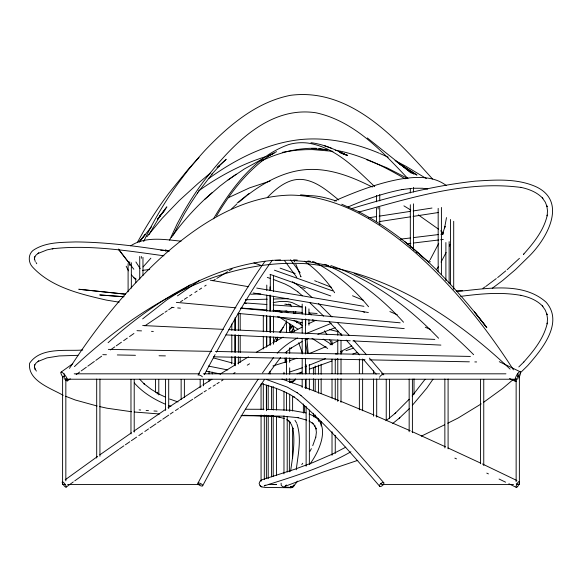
<?xml version="1.0" encoding="UTF-8"?>
<svg xmlns="http://www.w3.org/2000/svg" width="582" height="582" viewBox="0 0 582 582"><rect width="100%" height="100%" fill="white"/><g stroke="black" fill="none" stroke-linecap="round" stroke-linejoin="round"><path stroke-width="0.87" d="M285.122 357.872L285.165 362.513M296.973 322.595L297.016 321.257L296.9 322.806M446.489 217.595L444.619 227.853L445.034 226.333L442.458 234.466M285.835 361.458L286.148 358.25M315.75 437.438L316.375 432.368L315.88 427.857L316.055 429.014L314.375 425.115L315.044 426.191L312.127 422.939L313.174 423.638L309.027 421.004M296.253 469.769C298.013 454.651 301.869 438.632 296.9 423.769M290.571 471.304C292.564 457.023 295.467 442.349 292.782 427.981L292.964 428.941L291.626 425.006L289.618 421.724L290.214 422.605L287.355 419.971L288.25 420.524L286.664 419.717M281.106 483.184C280.037 487.498 285.777 487.389 288.527 487.221M289.741 328.619L290.745 325.091M315.793 437.133L312.73 445.696M293.306 327.95L292.44 330.518A125.123 85.481 90 0 0 291.786 332.562M449.289 246.128L449.922 244.571M169.551 240.184L177.19 223.837L182.981 213.099A314.033 314.018 90 0 1 203.438 181.569C230.21 147.079 267.625 105.531 315.924 112.777C354.096 120.998 381.923 151.102 407.684 178.347M276.457 340.099L277.76 337.167M294.863 313.502L295.809 311.421M143.667 241.588C159.344 208.291 180.245 177.466 205.068 150.309C228.493 125.683 256.291 102.003 290.571 95.303C350.64 87.627 396.167 138.632 432.528 178.994M173.261 235.004L184.429 213.732L190.852 203.133L197.771 192.678L197.363 193.231L212.641 173.363M430.193 259.637L438.726 243.429M441.069 262.104L446.125 252.486M198.309 374.488C218.992 335.93 239.726 297.198 264.956 261.369M204.311 374.699L215.114 354.562M197.895 483.242C216.773 447.929 235.812 412.58 258.117 379.282M202.667 485.766A2.699 1.026 27.8 0 0 199.517 483.096A2.699 1.026 27.8 0 0 198.666 484.653A2.699 1.026 27.8 0 0 202.667 485.766C222.048 449.61 241.457 413.322 264.584 379.384M309.842 451.523L311.37 448.671M213.485 218.81C231.323 188.466 254.312 156.82 288.737 144.554A48.197 48.19 -90 0 1 307.907 143.07C335.334 147.239 355.544 168.365 374.692 186.655M216.417 352.19C233.666 320.711 251.409 289.385 272.354 260.176M148.934 234.633L160.596 215.056L159.643 216.511L166.874 206.857L157.46 219.232L164.881 210.255M137.461 242.272L143.398 231.651A413.067 413.045 -90 0 1 168.896 193.144L188.568 168.867L199.044 157.518M216.504 215.966C230.588 192.315 247.976 169.697 271.219 154.426M276.13 337.487L275.257 338.913A106.615 101.835 90 0 0 273.154 342.66M309.893 464.13C319.918 450.497 332.86 421.914 309.122 414.115M69.476 368.37C96.241 326.989 127.349 288.148 163.942 255.032C199.299 223.859 242.308 195.872 290.993 195.108C339.67 195.872 382.68 223.859 418.036 255.032C455.066 288.548 486.479 327.913 513.455 369.854M286.599 321.46L281.397 330.365A113.977 104.229 -90 0 0 280.24 332.671M285.522 486.094L286.344 484.901M301.782 464.632L302.735 463.228M436.442 269.641L438.399 266.752M425.064 379.297L412.158 395.978M432.979 379.231L426.868 388.056L412.442 405.218M262.518 372.866L273.46 357.559M268.484 373.731L280.582 357.464M171.304 237.572C181.053 223.779 192.264 211.048 204.544 199.459M289.341 330.227L292.768 325.753L290.578 328.488M279.695 332.009L283.15 327.521M293.772 486.123L297.54 481.154M299.817 373.797L300.865 372.451M139.294 241.865L151.516 226.74M146.955 236.721L162.014 218.476L179.249 200.557L198.164 183.352L210.226 173.167M139.251 241.952L145.129 234.597L139.462 241.537M143.092 266.92L150.869 258.19M290.222 328.088L291.567 326.48M277.192 353.216C282.947 346.952 290.018 341.998 297.482 337.975M211.812 174.28L220.091 165.092L226.209 159.272L217.064 167.551M409.197 399.223L395.025 413.496L395.68 412.973L385.961 420.764M523.88 253.978L523.436 254.429C533.643 242.97 543.93 230.377 547.291 215.049L547.145 215.871L547.509 210.735L546.818 205.883L547.073 206.654L545.269 202.114L542.322 197.909L542.897 198.477C537.135 192.191 528.9 189.063 520.737 187.324L521.428 187.499C466.291 180.078 411.452 197.836 358.803 212.066M523.865 361.975L523.422 362.419C533.629 350.968 543.923 338.382 547.298 323.054L547.153 323.876L547.517 318.747L546.818 313.887L547.073 314.658L545.269 310.111L542.322 305.906L542.89 306.474C537.128 300.181 528.893 297.046 520.723 295.3L521.407 295.474C501.349 291.793 480.776 293.728 460.711 296.383M267.298 197.553C274.333 190.336 282.306 183.374 292.142 180.427A28.773 28.758 -90 0 1 303.629 179.627C317.459 181.715 328.168 191.551 338.709 199.939M231.716 208.756L236.859 203.991M519.442 258.321L507.111 269.721M518.802 366.936L523.233 362.593M520.17 373.011L527.692 365.627C541.42 349.906 564.191 322.945 546.142 302.233C522.083 280.75 485.177 289.218 456.324 291.495M74.423 366.638L75.696 365.401C138.014 307.718 218.599 258.015 306.641 263.755C384.993 271.016 454.251 316.164 510.108 369.104M399.172 418.305L409.43 408.528M285.245 352.787L291.298 347.927L290.927 348.203L302.058 341.554M212.183 192.584L204.449 199.575L219.894 186.131L227.94 179.976L244.484 168.882L262.395 159.01M264.643 485.766L265.341 485.148L264.243 485.861C293.823 476.44 323.796 467.346 350.895 451.778M108.099 342.703C155.94 299.861 214.751 263.108 280.517 259.856M505.773 270.863L497.661 277.556M512.946 379.74L502.746 388.42L483.482 402.395M130.71 245.815C145.435 236.125 164.531 239.5 181.038 241.188M142.634 318.9L166.838 299.919L190.096 284.947M237.187 203.016L249.278 193.311M238.809 202.223L246.179 196.17M217.675 167.209L219.603 165.63L218.265 166.707M392.77 423.434L399.819 417.774M177.452 295.874L199.713 280.255M247.539 195.13C266.243 180.704 288.723 169.064 312.898 169.406C333.923 169.602 353.798 177.75 372.298 187.048M485.883 286.373L496.271 278.589M492.234 288.308L502.761 280.422L515.674 269.43L527.699 257.63C545.603 240.846 568.585 202.5 536.524 186.975C517.463 178.223 495.711 179.845 475.37 181.126C433.154 185.629 391.904 196.418 351.353 208.683M65.199 479.794L97.638 456.404M66.122 487.127A3.237 0.858 53.8 0 0 63.904 482.798A3.237 0.858 53.8 0 0 62.638 483.591A3.237 0.858 53.8 0 0 66.122 487.127L73.31 481.918M74.743 480.877L118.699 449.399M61.052 372.145L72.757 363.706M67.388 380.897L70.298 378.787M76.133 374.582L79.778 371.956M81.24 370.901L86.34 367.22M87.802 366.173L94.364 361.437M95.819 360.382L101.654 356.177M198.506 190.94C219.108 176.266 241.683 164.022 265.923 156.58M228.115 179.969L236.234 174.185M99.806 454.869L131.437 432.797M110.427 349.92L114.829 346.836M116.298 345.81L121.434 342.216M123.639 340.681L127.312 338.113M129.517 336.571L133.918 333.493M293.11 329.936L289.734 332.424L289.69 323.41M208.494 178.689C235.783 159.046 266.993 143.063 300.85 139.535C327.579 136.959 354.482 142.823 379.071 153.146M133.685 431.262L165.87 409.211M168.118 407.669L201.328 385.968M119.419 448.882L123.901 445.812M125.392 444.793L129.873 441.723M131.372 440.698L136.595 437.118M138.836 435.583L142.575 433.023M144.816 431.488L148.548 428.927M150.04 427.908L156.02 423.812M157.511 422.787L161.243 420.233M162.742 419.207L168.715 415.119M170.206 414.093L173.196 412.049M144.933 325.796L163.484 313.276M164.968 312.272L167.194 310.773M168.678 309.77L172.388 307.267M482.929 288.323L485.148 286.861M481.241 403.879L458.099 418.036L447.74 423.223M175.451 410.565L178.463 408.593M179.969 407.611L192.758 399.223M194.264 398.241L202.551 392.865M285.74 485.81L284.824 486.414L323.701 471.827L357.763 460.362M180.558 301.774L182.821 300.305M184.327 299.33L187.339 297.38M189.594 295.918L191.849 294.448M194.861 292.499L197.123 291.029M199.379 289.567L201.634 288.105M204.646 286.148L206.152 285.173M202.849 385.015L211.95 379.26M220.294 373.993L235.528 364.681M204.064 391.904L206.326 390.471M208.596 389.038L210.866 387.605M213.136 386.172L215.405 384.746M216.919 383.785L219.181 382.352M221.451 380.919L222.964 379.966M212.947 280.793L215.245 279.367M216.78 278.414L227.533 271.75M229.068 270.797L232.138 268.891M237.82 363.299L248.499 356.846M233.578 373.426L235.099 372.509M247.263 365.169L249.54 363.786M351.79 345.897L340.652 351.601M245.415 300.254L246.819 299.446M256.284 352.299L271.277 343.744M272.856 342.842L283.136 337.138M267.167 156.587L274.042 153.146L269.262 155.554L270.412 154.936M269.262 155.554L276.552 151.633M291.073 332.926L302.174 327.04M345.773 447.165L333.188 453.742L312.752 462.625L294.186 469.456L261.893 479.823L260.081 481.168L259.121 483.453L260.059 485.744L261.856 486.908L265.057 487.418L290.993 487.745M444.553 424.816L421.288 436.18M228.362 197.691L249.489 187.899L270.113 181.06M329.987 344.857L337.836 340.965M335.858 353.972L337.451 353.187M260.889 161.221C278.138 152.848 297.235 147.748 316.492 148.286M306.045 333.588L331.129 323.403M305.084 339.997L308.133 338.528M308.569 323.738L315.946 320.209M326.036 346.61L309.246 353.623M325.433 358.636L309.093 365.241M334.395 201.016C355.515 191.82 377.151 183.359 399.885 179.169C415.272 176.688 433.124 175.48 446.241 185.491M348.08 206.952C365.743 199.357 384.025 192.962 402.962 189.397L401.595 189.608L411.991 188.357M317.83 334.352L335.283 327.666M304.953 366.82L306.605 366.187M297.016 373.855L301.891 371.993M309.391 369.119L332.002 360.986M289.385 360.782L296.878 358.214M302.444 367.715L289.923 371.956M345.948 350.648L353.412 348.145M352.794 354.038L357.77 352.372M335.879 353.994L337.56 353.441M340.921 352.321L342.602 351.761M335.239 359.894L337.756 359.058M286.904 361.611L272.922 365.954M273.191 302.596L279.36 301.563L285.675 301.425A32.468 31.093 -90 0 1 292.266 302.655L301.12 306.845M368.399 217.821L376.459 216.584M379.144 216.169L410.485 211.353M413.169 210.939L431.975 208.043M379.071 221.647L410.412 216.824M413.096 216.409L438.166 212.554M142.466 270.375L149.676 269.51M400.307 239.18L410.23 237.98M413.831 237.543L438.173 234.597M440.88 234.27L443.586 233.942M407.269 243.778L410.877 243.341M413.576 243.014L438.821 239.959M440.625 239.74L443.331 239.413M284.787 304.219L286.184 304.153M275.584 260.525L288.847 260.234L308.751 261.747M250.762 294.223L260.751 293.961M245.458 299.766L267.24 299.192M273.598 299.024L288.119 298.639M306.394 195.727C316.652 195.159 326.706 197.88 336.352 201.052M412.856 188.255L422.43 188.248L427.741 189.07M456.31 290.731L462.537 290.731M74.22 373.819L199.648 373.819M203.278 373.819L379.609 373.819M381.428 373.819L505.947 373.819M64.369 376.518L62.609 376.518L62.601 484.508L65.475 484.508M65.126 379.224L516.852 379.224M289.37 381.923L290.993 381.923A5.398 4.889 -90 0 0 295.329 378.998M67.621 484.508L200.281 484.508M273.22 484.471L276.443 484.471M513.506 484.508L381.697 484.508L380.781 483.424M516.503 484.508L519.37 484.508L519.377 376.518L517.762 376.518L519.108 375.063L519.028 373.76M245.364 409.255L264.032 409.292M243.902 415.257L272.66 416.188L271.794 416.072L279.84 417.17L278.923 417.039L284.278 418.502M276.537 484.486L268.935 484.37M82.746 350.029C65.839 351.302 40.66 346.828 29.624 363.248C27.296 380.846 51.66 388.587 63.169 395.316M77.937 355.333L59.16 355.937L46.996 357.886L38.041 361.466L38.798 360.876L35.997 363.117L34.36 365.627L34.796 364.798L34.389 367.526L34.462 366.587L35.233 369.534L34.891 368.602M108.339 349.375L211.79 351.39M215.413 351.463L470.394 356.431M102.796 354.664L106.426 354.736M117.309 354.947L135.46 355.304M159.053 355.762L165.404 355.886M213.492 356.824L365.03 359.778M369.57 359.865L469.383 361.815M474.825 361.924L476.643 361.953M266.687 409.342L290.92 410.266L306.016 412.929M241.064 415.657L282.75 416.152L298.391 417.709L297.315 417.527L306.75 420.139M159.599 413.977L134.34 412.027M311.625 148.57L327.615 149.836L318.791 148.81L326.64 149.763M142.699 325.534L223.437 329.368M228.879 329.623L434.812 339.408M136.996 330.671L141.535 330.882M151.509 331.354L153.328 331.442M225.903 334.89L350.189 340.79M352.91 340.921L440.901 345.097M160.668 250.144L168.649 250.558M293.757 259.848L297.293 260.045M153.961 410.987L157.096 411.176M146.126 410.463L148.475 410.623M244.287 302.88L266.891 304.488M273.22 304.939L302.153 306.998M241.195 308.067L266.512 309.871M272.842 310.322L302.676 312.447M309.006 312.898L317.146 313.48M100.373 294.994L123.951 296.733M99.449 294.936L123.857 296.747M176.353 302.385L235.921 307.82M240.439 308.234L400.198 322.814M171.348 307.347L174.054 307.594M177.663 307.929L180.376 308.169M238.14 313.443L404.221 328.597M139.098 409.873L140.655 410.019M300.581 194.81L308.787 195.654M78.577 289.232L125.494 294.179M79.458 289.319L125.283 294.157M131.648 411.736L106.943 408.2L99.624 406.571M286.271 304.371L289.501 304.75M332.955 151.327L313.029 149.625A144.518 144.511 -90 0 0 282.285 152.375M307.885 260.983L310.533 261.333M312.294 261.573L314.062 261.805M163.964 255.804C127.058 250.769 89.497 244.491 52.191 248.805L52.962 248.674L46.975 249.904L38.034 253.476L38.79 252.886L35.989 255.127L34.36 257.637L34.796 256.8L34.389 259.528L34.462 258.597L35.233 261.536M308.409 261.704L328.255 265.45M119.186 302.174L106.346 300.094C80.236 294.041 51.056 287.341 32.279 266.745C27.638 261.493 28.234 252.595 34.891 249.227C47.011 242.003 61.896 242.432 75.536 241.93C106.979 242.163 138.24 246.332 169.253 251.213M310.97 142.714C322.974 144.118 334.133 149.065 344.828 154.426L338.498 151.371L347.018 155.263L340.732 152.928L347.694 155.416L341.256 153.175M210.284 280.189L248.689 286.722M256.727 288.083L363.917 306.307M253.148 292.957L368.37 312.534M335.254 150.171C360.309 154.536 383.422 166.037 405.145 178.863M208.312 366.063L227.758 369.941M206.406 371.185L220.483 373.993M288.396 304.153L289.196 304.335M97.099 406.003L75.318 400.016L65.599 396.255M244.498 303.127L246.259 303.564M273.562 310.264L281.492 312.214M312.316 319.78L314.957 320.435M241.45 307.936L243.211 308.373M277.556 316.804L302.218 322.865M329.521 329.572L337.451 331.514M213.55 357.959L232.094 362.95M261.26 383.662C272.689 386.906 284.234 390.609 294.252 397.157L293.794 396.829L297.831 399.783L297.351 399.434C327.542 425.558 353.63 455.99 379.595 486.196M233.797 363.444L235.499 363.932M267.291 277.432L270.681 278.516M266.258 379.428L287.166 387.066L297.264 392.799M169.617 399.019L178.048 401.951M168.562 405.479L170.955 406.316M280.117 268.135L295.154 273.467M281.986 379.057L302.145 386.31M253.898 262.889L260.743 265.319M274.428 270.186L332.598 290.862M270.055 274.362L330.794 295.954M324.334 145.653L331.209 148.141M273.227 279.367L285.093 284.052L290.069 286.591L297.824 291.793L297.351 291.451L302.334 295.765M330.903 265.581C372.378 279.891 408.491 306.758 438.595 338.244M314.687 280.75L317.234 281.703M302.596 287.588L305.135 288.534M366.434 159.584L386.812 167.762L407.96 178.572M304.67 387.27L338.811 400.525M318.07 282.03L331.522 287.341M340.455 401.18L374.102 415.075M354.176 273.467L367.06 278.742L392.144 291.342C422.154 308.438 449.406 330.139 473.639 354.693M324.72 264.344C355.187 276.908 381.537 297.933 403.53 322.217M352.496 295.772L363.357 300.283M362.841 311.603L364.507 312.294M375.739 415.759L410.23 430.753M389.875 311.566L397.28 314.775M341.729 204.224L358.061 211.39C410.215 238.176 451.377 281.768 486.828 327.637L474.439 311.887L486.661 327.346M379.835 153.488L388.245 157.213M425.267 327.193L430.2 329.412M411.874 431.502L445.521 446.831M447.98 447.951L480.79 463.199M454.855 458.121L456.492 458.863M165.652 397.193L160.094 394.632L151.364 389.431L143.739 383.56L144.547 384.258L139.636 379.209M165.339 404.177C153.772 399.237 142.706 392.486 134.34 382.963M482.427 463.97L516.903 480.536M486.785 473.122L488.422 473.894M314.207 262.176C335.428 272.616 353.667 288.512 368.573 306.758M499.261 361.691L520.308 371.818M509.563 378.504L515.216 381.225M499.058 479.03L505.598 482.187M508.872 483.773L516.227 487.33M516.278 483.78L517.762 484.508M395.011 160.537L406.12 166.387L426.351 178.565M285.071 310.919L286.657 311.726M403.908 205.853L410.797 210.058M292.397 281.753L297.264 284.809M260.059 485.744L260.765 486.188M261.158 486.472L261.856 486.908M400.387 164.342L416.988 175.087L398.168 162.836L414.158 174.127L396.131 161.199L411.423 173.109L367.322 137.949M279.091 310.519L282.074 312.454M294.026 320.209L302.24 325.542M323.156 339.11L332.118 344.922L329.747 339.815M279.134 316.986L297.809 329.099M312.003 338.309L327.688 348.487M418.32 214.889L438.573 229.228M304.568 261.216C316.499 269.641 326.778 280.422 334.628 292.739M300.581 287.246L312.308 297.708M300.588 395.236C331.245 421.455 357.523 452.33 383.8 482.82A2.699 1.266 -40.2 0 1 381.261 486.268A2.699 1.266 -40.2 0 1 380.031 484.428A2.699 1.266 -40.2 0 1 383.8 482.82M296.813 284.482L301.061 287.588M296.813 392.472L301.061 395.578M416.115 251.999L417.52 253.039M440.654 230.828L443.397 232.967M419.578 254.64L428.978 262.22M404.781 241.603L419.687 254.145M131.467 275.002L135.206 278.96M133.816 277.767L135.832 279.513M309.289 313.101L311.181 314.877M318.456 303.477L331.98 316.979M309.602 302.516L323.628 316.077M329.165 321.802L342.005 335.479M337.553 322.748L349.164 335.297M353.798 340.455L366.514 354.78M346.261 340.128L359.472 354.918M369.395 358.076L383.8 374.83M363.503 359.523L376.147 374.182M140.16 268.608L135.89 261.944M129.459 263.399L118.372 249.074L133.845 269.255M290.571 259.768L300.13 272.754M284.627 260.809L296.842 277.396M429.196 260.401L430.258 261.864M324.465 330.78L326.873 334.592M128.477 270.826L126.178 266.207M294.987 420.291L296.624 422.969M295.19 311.887L295.823 312.927M36.011 262.482L36.753 263.733M35.269 369.228L36.382 371.105M293.648 260.183L294.543 261.725M295.823 264.119L300.952 276.887L300.85 276.494M290.585 304.299L291.48 306.787M293.27 311.77L293.866 313.429M296.551 320.9L297.147 322.559M287.341 311.203L287.937 312.869M292.404 325.316L294.492 331.129M298.668 342.754L302.24 352.714M300.297 323.192L300.85 324.778M331.675 340.746L332.577 344.129M305.194 340.012L307.405 353.5M306.94 338.913L308.147 353.085M517.762 373.833L517.762 379.173M516.139 378.336L516.139 481.787M483.758 379.326L483.758 465.535M480.521 379.326L480.521 463.723M453.705 221.291L453.705 289.349M450.468 219.479L450.468 284.816M449.137 241.632L449.137 283.376M448.096 378.962L448.096 448.831M445.892 242.541L445.892 280.648M444.859 378.962L444.859 447.922M441.411 207.454L441.411 274.602M438.173 208.363L438.173 271.881M414.013 378.875L414.013 394.298M413.555 187.499L413.555 192.038M413.555 203.838L413.555 250.115M412.405 379.122L412.405 432.659M410.317 188.408L410.317 192.948M410.317 204.74L410.317 247.394M409.161 379.122L409.161 431.749M389.474 379.326L389.474 418.349M386.237 379.326L386.237 420.16M379.74 194.526L379.74 200.885M379.74 207.236L379.74 224.477M378.125 207.236L378.125 209.047M376.7 378.998L376.7 417.112M376.503 195.436L376.503 201.787M376.503 208.138L376.503 221.749M373.455 370.829L373.455 373.549M373.455 378.998L373.455 416.203M362.615 359.021L362.615 373.535M362.615 378.984L362.615 410.739M359.37 359.021L359.37 373.535M359.37 378.984L359.37 409.837M341.016 333.348L341.016 335.167M341.016 340.608L341.016 354.22M341.016 358.759L341.016 374.182M341.016 378.722L341.016 402.315M337.778 330.627L337.778 335.167M337.778 339.706L337.778 354.22M337.778 358.759L337.778 374.182M337.778 378.722L337.778 401.405M335.254 359.109L335.254 373.629M335.254 379.071L335.254 399.943M335.254 435.336L335.254 453.48M332.016 359.109L332.016 373.629M332.016 379.071L332.016 398.132M332.016 431.706L332.016 455.299M321.148 364.23L321.148 374.211M321.148 378.751L321.148 393.272M321.148 421.404L321.148 425.937M318.427 365.052L318.427 374.124M318.427 379.573L318.427 393.185M318.427 418.589L318.427 421.31M315.189 365.962L315.189 374.124M315.189 379.573L315.189 391.366M315.189 414.959L315.189 417.68M313.407 367.868L313.407 374.219M313.407 378.758L313.407 390.551M313.407 413.242L313.407 416.865M309.362 364.587L309.362 373.666M309.362 379.108L309.362 389.998M309.362 409.961L309.362 464.407M308.947 308.889L308.947 314.338M308.947 319.78L308.947 325.229M306.125 364.587L306.125 373.666M306.125 379.108L306.125 388.179M306.125 406.331L306.125 466.226M305.71 307.078L305.71 314.338M305.71 318.871L305.71 325.229M305.419 306.794L305.419 314.957M305.419 319.496L305.419 334.017M305.419 338.549L305.419 353.98M305.419 358.519L305.419 373.942M305.419 379.384L305.419 388.463M304.415 405.428L304.415 412.689M303.375 403.995L303.375 413.075M302.182 304.073L302.182 314.054M302.182 319.496L302.182 333.108M302.182 338.549L302.182 353.98M302.182 358.519L302.182 373.942M302.182 379.384L302.182 387.554M292.608 381.057L292.608 382.876M292.608 396.488L292.608 411.001M292.608 427.341L292.608 458.194M289.69 347.912L289.69 353.354M289.69 357.894L289.69 362.433M289.69 367.875L289.69 374.226M289.69 378.766L289.69 382.396M289.69 394.189L289.69 411.43M289.37 420.982L289.37 471.806M287.21 416.697L287.21 472.053M286.453 310.708L286.453 312.519M286.453 320.689L286.453 332.482M286.453 351.543L286.453 353.354M286.453 357.894L286.453 374.226M286.453 378.766L286.453 380.577M286.453 392.377L286.453 410.528M283.972 372.233L283.972 374.051M283.972 391.293L283.972 410.346M283.972 415.795L283.972 473.872M276.45 388.281L276.45 410.063M276.45 416.414L276.45 475.392M273.547 275.308L273.547 291.64M273.547 296.173L273.547 311.603M273.547 316.142L273.547 332.475M273.547 337.014L273.547 344.268M273.213 386.47L273.213 410.063M273.213 415.504L273.213 476.302M271.445 387.03L271.445 409.713M271.445 416.065L271.445 476.862M270.31 274.398L270.31 290.731M270.31 295.27L270.31 310.693M270.31 316.142L270.31 332.475M270.31 337.014L270.31 345.177M270.019 286.89L270.019 290.52M270.019 295.052L270.019 311.385M270.019 315.924L270.019 332.257M270.019 336.796L270.019 344.966M270.019 371.28L270.019 374M268.207 385.211L268.207 409.713M268.207 416.065L268.207 478.68M266.782 285.071L266.782 290.52M266.782 295.052L266.782 311.385M266.782 315.924L266.782 331.354M266.782 336.796L266.782 346.777M266.541 315.437L266.541 331.769M266.541 336.301L266.541 347.192M266.541 385.306L266.541 410.717M266.381 385.24L266.381 409.743M266.381 415.184L266.381 478.71M264.308 415.01L264.308 479.437M263.304 315.437L263.304 331.769M263.304 336.301L263.304 349.011M263.304 383.494L263.304 409.808M261.063 384.156L261.063 409.561M261.063 415.01L261.063 481.249M240.191 313.523L240.191 329.863M240.191 335.305L240.191 352.547M240.191 357.086L240.191 362.528M238.358 313.189L238.358 330.43M238.358 334.97L238.358 352.212M238.358 356.751L238.358 364.005M235.121 317.728L235.121 330.43M235.121 334.97L235.121 352.212M235.121 356.751L235.121 365.823M235.041 319.431L235.041 330.321M235.041 334.861L235.041 352.103M235.041 356.635L235.041 364.805M231.803 323.97L231.803 330.321M231.803 334.861L231.803 352.103M231.803 356.635L231.803 363.896M212.27 372.153L212.27 373.971M209.025 371.251L209.025 373.971M209.025 379.413L209.025 381.232M203.409 379.493L203.409 385.844M200.172 379.493L200.172 387.656M184.378 379.479L184.378 397.63M181.14 379.479L181.14 399.441M168.7 379.566L168.7 408.608M165.834 249.583L165.834 251.402M165.463 379.566L165.463 410.419M158.784 379.5L158.784 394.923M157.162 392.203L157.162 394.014M155.54 379.5L155.54 392.203M142.968 257.375L142.968 275.526M141.346 256.466L141.346 258.284M139.731 256.466L139.731 279.156M135.759 278.254L135.759 282.787M134.209 379.479L134.209 432.113M131.336 262.715L131.336 288.119M130.972 379.479L130.972 433.925M129.713 261.805L129.713 265.436M128.098 263.624L128.098 291.749M99.929 379.1L99.929 456.237M96.692 379.1L96.692 458.049M65.839 378.336L65.839 480.877M64.216 373.833L64.216 379.173M290.585 304.655A2.699 0.938 -19.8 0 1 290.054 305.266M516.46 381.043A5.398 1.586 -64 0 1 515.681 377.347A5.398 1.586 -64 0 1 519.995 371.629A5.398 1.586 -64 0 1 518.831 377.9M295.641 379.188A5.398 4.314 38.7 0 1 290.993 381.174M63.002 377.282A5.398 1.433 53.8 0 1 61.503 372.102A5.398 1.433 53.8 0 1 66.901 378.14A5.398 1.433 53.8 0 1 65.497 380.068M276.319 341.598A113.977 104.229 -90 0 1 277.687 338.266M293.859 485.097A3.237 2.917 89.7 0 1 289.654 487.381M293.983 485.141A3.237 2.568 39.1 0 1 290.163 487.01M198.04 375.106A2.699 1.026 27.8 0 1 200.106 375.31A2.699 1.026 27.8 0 1 202.361 376.823M379.537 378.104A2.699 1.266 -40.2 0 1 379.5 377.987M379.711 376.961A2.699 1.266 -40.2 0 1 381.647 375.004A2.699 1.266 -40.2 0 1 383.64 374.67M293.379 485.694A2.699 2.313 10.7 0 1 290.498 486.763M293.35 485.744A2.699 2.663 89.2 0 1 290.258 487.105M517.696 486.443A3.237 0.946 -64 0 0 519.224 481.62A3.237 0.946 -64 0 0 516.358 485.453A3.237 0.946 -64 0 0 517.696 486.443"/></g></svg>
